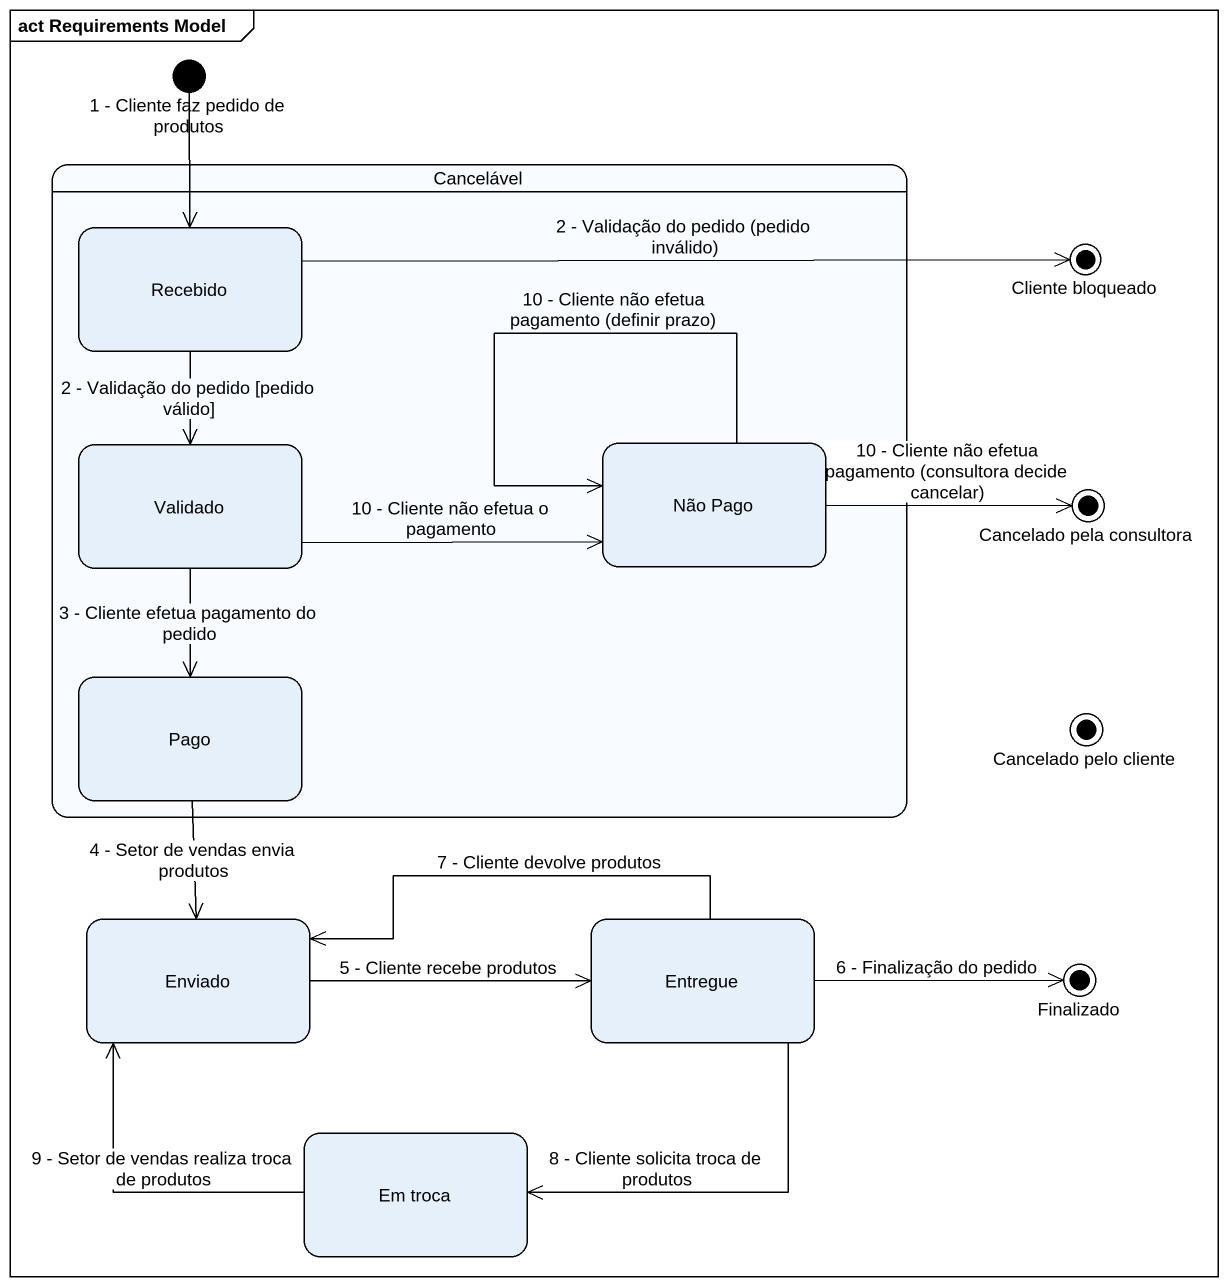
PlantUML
@startuml
mainframe act Requirements Model
hide empty description
state "1 - Cliente faz pedido de produtos" as i1_Cliente_faz_pedido_de <<start>>
state Cancelável {
  state Recebido
  state Validado
  state "Não Pago" as Não_Pago
  state Pago
}
state "Cliente bloqueado" as Cliente_bloqueado <<end>>
state "Cancelado pela consultora" as Cancelado_pela_consultora <<end>>
state "Cancelado pelo cliente" as Cancelado_pelo_cliente <<end>>
state Enviado
state Entregue
state Finalizado <<end>>
state "Em troca" as Em_troca
i1_Cliente_faz_pedido_de --> Recebido
Recebido -right-> Cliente_bloqueado : 2 - Validação do pedido (pedido inválido)
Recebido --> Validado : 2 - Validação do pedido [pedido válido]
Validado -right-> Não_Pago : 10 - Cliente não efetua o pagamento
Validado --> Pago : 3 - Cliente efetua pagamento do pedido
Não_Pago --> Não_Pago : 10 - Cliente não efetua pagamento (definir prazo)
Não_Pago -right-> Cancelado_pela_consultora : 10 - Cliente não efetua pagamento (consultora decide cancelar)
Pago --> Enviado : 4 - Setor de vendas envia produtos
Enviado -right-> Entregue : 5 - Cliente recebe produtos
Entregue -left-> Enviado : 7 - Cliente devolve produtos
Entregue -right-> Finalizado : 6 - Finalização do pedido
Entregue --> Em_troca : 8 - Cliente solicita troca de produtos
Em_troca -up-> Enviado : 9 - Setor de vendas realiza troca de produtos
@enduml
